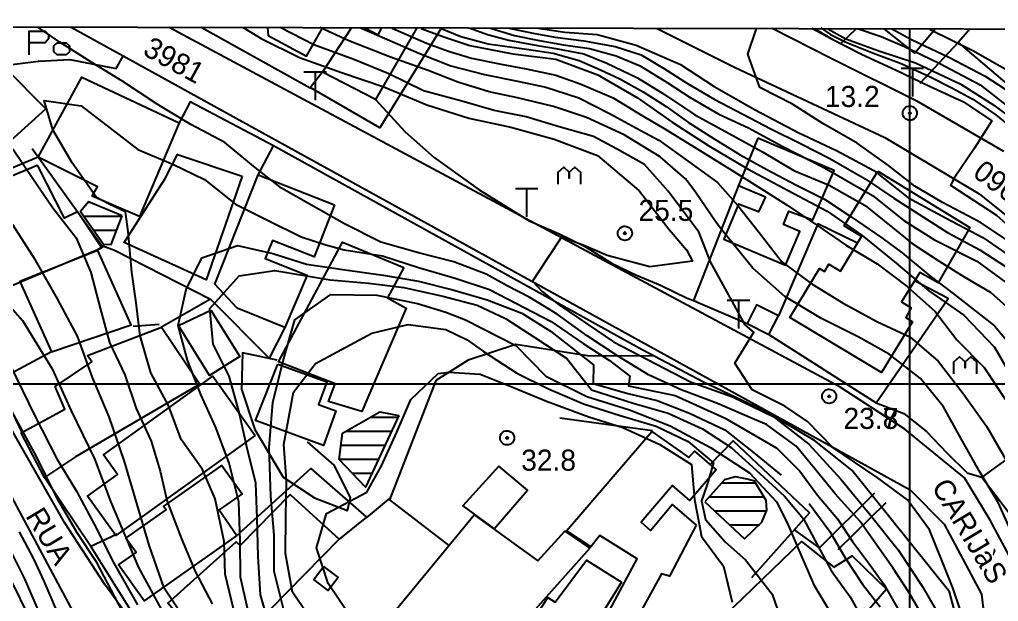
# Model space of a CAD drawing. Extents: x 555347 to 556479, y 8560498 to 8561653.
# Drawn here: x 555873.3 to 556012.7, y 8561569 to 8561651.9 of the extents above; entities that cross this region are included whole.
import ezdxf

# ---------------------------------------------------------------- set-up
doc = ezdxf.new("R2010")
doc.units = 0
doc.header["$MEASUREMENT"] = 0
for name, color, linetype in [('10', 24, 'CONTINUOUS'), ('12', 3, 'CONTINUOUS'), ('26', 132, 'CONTINUOUS'), ('30', 2, 'CONTINUOUS'), ('38', 255, 'CONTINUOUS'), ('4', 255, 'CONTINUOUS'), ('43', 212, 'CONTINUOUS'), ('44', 255, 'CONTINUOUS'), ('5', 1, 'CONTINUOUS'), ('50', 255, 'CONTINUOUS'), ('6', 2, 'CONTINUOUS'), ('7', 42, 'CONTINUOUS')]:
    doc.layers.add(name, color=color, linetype=linetype)

# ---------------------------------------------------------------- blocks, each defined once
blk = doc.blocks.new('COD007', base_point=(556370.32, 8561240.38))
at = {"layer": '4'}
for points in [[(556370.316, 8561241.3956), (556370.5168, 8561241.3792), (556370.7156, 8561241.318), (556370.9212, 8561241.2012), (556371.1236, 8561241.0072), (556371.2452, 8561240.7848), (556371.3152, 8561240.5864), (556371.3332, 8561240.3828), (556371.314, 8561240.188), (556371.2436, 8561239.9836), (556371.1232, 8561239.7764), (556370.9232, 8561239.5776), (556370.718, 8561239.4492), (556370.5176, 8561239.396), (556370.3128, 8561239.3792), (556370.108, 8561239.3984), (556369.9132, 8561239.4596), (556369.7048, 8561239.5812), (556369.5112, 8561239.7812), (556369.3808, 8561239.9844), (556369.3248, 8561240.184), (556369.3128, 8561240.386), (556369.3268, 8561240.5876), (556369.38, 8561240.79), (556369.5116, 8561240.9964), (556369.7064, 8561241.1968), (556369.9148, 8561241.3292), (556370.1204, 8561241.3896)], [(556370.32, 8561240.18), (556370.12, 8561240.38), (556370.32, 8561240.58), (556370.52, 8561240.38)]]:
    blk.add_lwpolyline(points, close=True, dxfattribs=at)
blk = doc.blocks.new('*X2')
at = {"layer": '26'}
for points in [[(555973.282126, 8561585.930099), (555978.063718, 8561585.930147)], [(555971.524119, 8561583.930049), (555979.301826, 8561583.930127)], [(555972.277763, 8561581.930023), (555979.681794, 8561581.930097)], [(555974.413882, 8561579.930012), (555978.643277, 8561579.930054)]]:
    blk.add_lwpolyline(points, dxfattribs=at)
blk = doc.blocks.new('*X7')
at = {"layer": '26'}
for points in [[(555883.073458, 8561625.880066), (555883.296521, 8561625.880068)], [(555882.452691, 8561623.880027), (555887.920649, 8561623.880082)], [(555883.854855, 8561621.880008), (555887.145324, 8561621.880041)]]:
    blk.add_lwpolyline(points, dxfattribs=at)
blk = doc.blocks.new('*X8')
at = {"layer": '26'}
for points in [[(555923.304921, 8561595.270172), (555927.202811, 8561595.270211)], [(555919.783207, 8561593.270104), (555926.276249, 8561593.270169)], [(555919.071016, 8561591.270064), (555925.349687, 8561591.270127)], [(555918.81637, 8561589.270028), (555924.423124, 8561589.270085)], [(555920.666189, 8561587.270014), (555923.496562, 8561587.270042)]]:
    blk.add_lwpolyline(points, dxfattribs=at)
blk = doc.blocks.new('COD140', base_point=(555924.61, 8561329.59))
at = {"layer": '30'}
blk.add_lwpolyline([(555923.01, 8561327.89), (555923.01, 8561329.59), (555923.81, 8561330.298333), (555924.607333, 8561329.587167), (555924.61, 8561328.74), (555924.607333, 8561329.587167), (555925.41, 8561330.298333), (555926.207333, 8561329.587167), (555926.21, 8561327.89)], dxfattribs=at)
blk = doc.blocks.new('COD145', base_point=(556073.85, 8561331.96))
at = {"layer": '30'}
blk.add_lwpolyline([(556070.85, 8561330.26), (556070.85, 8561333.66), (556073.1, 8561333.66), (556073.6, 8561333.093333), (556073.6, 8561332.526667), (556073.1, 8561331.96), (556070.85, 8561331.96)], dxfattribs=at)
blk.add_lwpolyline([(556076.094992, 8561330.257162), (556074.844992, 8561330.257162), (556074.344992, 8561330.682162), (556074.344992, 8561331.532162), (556074.844992, 8561331.957162), (556076.094992, 8561331.957162), (556076.594992, 8561331.532162), (556076.594992, 8561330.682162)], close=True, dxfattribs=at)
blk = doc.blocks.new('COD013', base_point=(555984.05, 8561208.14))
at = {"layer": '50'}
for p, q in [((555985.645993, 8561212.14), (555982.445993, 8561212.14)), ((555984.0524, 8561212.1364), (555984.0524, 8561208.1444))]:
    blk.add_line(p, q, dxfattribs=at)

msp = doc.modelspace()

# ---------------------------------------------------------------- linework, layer by layer
at = {"layer": '10'}
for points in [[(555914.71, 8561642.12), (555899.17, 8561650.78)], [(555914.71, 8561642.12), (555899.17, 8561650.78)], [(555933.37, 8561650.71), (555924.63, 8561636.47), (555914.69, 8561642.2), (555916.53, 8561644.6)], [(555933.37, 8561650.71), (555924.63, 8561636.47), (555914.69, 8561642.2), (555916.53, 8561644.6)], [(555992.45, 8561650.6), (555990.22, 8561648.43), (555986.12, 8561650.61)], [(555992.45, 8561650.6), (555990.22, 8561648.43), (555986.12, 8561650.61)], [(555992.45, 8561650.6), (555990.22, 8561648.43), (555986.12, 8561650.61)], [(556006.94, 8561648.62), (556001.49, 8561642.78)], [(555875.11, 8561633.52), (555885.2, 8561619.45)], [(555875.11, 8561633.52), (555885.2, 8561619.45)], [(555884.38, 8561619.02), (555885.16, 8561619.65), (555886.86, 8561619.06), (555900.49, 8561612.07)], [(555884.38, 8561619.02), (555885.16, 8561619.65), (555886.86, 8561619.06), (555900.49, 8561612.07)], [(555893.18, 8561608.47), (555889.51, 8561608.18)], [(555893.18, 8561608.47), (555889.51, 8561608.18)], [(555870.09, 8561600.43), (555873.72, 8561592.88)], [(555870.09, 8561600.43), (555873.72, 8561592.88)], [(555963.44, 8561593.33), (555950.26, 8561595.1)], [(555963.44, 8561593.33), (555950.26, 8561595.1)], [(555926.06, 8561583.79), (555922.65, 8561580.94)], [(555926.06, 8561583.79), (555922.65, 8561580.94)], [(555887.23, 8561578.58), (555883.35, 8561576.81)], [(555887.23, 8561578.58), (555883.35, 8561576.81)]]:
    msp.add_lwpolyline(points, dxfattribs=at)
for points in [[(555907.3, 8561629.79, 40.09), (555909.45, 8561633.91, 29.06), (555897.63, 8561640.2, 30.27), (555896.03, 8561637.19, 30.96)], [(556008.1, 8561544.36, 29.56), (556008.56, 8561552.91, 29.58), (556008.07, 8561561.46, 29.58), (556005.71, 8561570.37, 29.75), (555991.83, 8561587.72, 30.09), (555986.48, 8561591.95, 30.13), (555979.81, 8561595.95, 30.13), (555970.67, 8561600.23, 30.13), (555961.94, 8561604.84, 30.12), (555909.45, 8561633.91, 29.06)], [(555975.67, 8561628.27, 26.46), (555969.25, 8561611.88, 26.57), (555976.89, 8561608.62, 27.26)], [(555992.6, 8561620.03, 26.21), (555986.99, 8561622.78, 26.21), (555981.35, 8561609.71, 27.3)], [(555979.97, 8561607.02, 27.42), (555995.29, 8561597.3, 27.35), (556005.52, 8561612.15, 26.76), (556000.74, 8561614.69, 26.76)], [(555877.85, 8561604.57, 31.62), (555870.06, 8561600.4, 26.48), (555865.28, 8561610, 26.58), (555870.52, 8561613.31, 29.11)], [(555908.86, 8561603.69, 32.79), (555900.49, 8561612.07, 0), (555893.54, 8561608.1, 32.6)], [(555911.11, 8561608.02, 41.67), (555908.86, 8561603.69, 32.79)], [(555963.62, 8561603.95, 30.39), (555954.17, 8561604.02, 30.92), (555943.98, 8561605.62, 31.89), (555937.21, 8561603.39, 32.69)], [(555937.21, 8561603.39, 32.69), (555932.6, 8561600.48, 32.69), (555926, 8561583.47, 33.85), (555934.44, 8561576.98, 34)], [(555971.66, 8561588.5, 32.26), (555974.9, 8561591.88, 32.26), (555985.77, 8561581.62, 32.26), (555977.54, 8561572.39, 32.26)], [(556014.79, 8561589.96, 27.2), (556010.33, 8561586.72, 26.92), (556015.87, 8561579.44, 26.67), (556020.73, 8561582.56, 38.74)], [(555904.26, 8561578.41, 34.51), (555914.77, 8561587.95, 32.04), (555922.7, 8561581.03, 34.4), (555918.81, 8561577.87, 35.4)], [(555914.31, 8561540.2, 28.99), (555910.54, 8561543.59, 28.31), (555897.3, 8561555.35, 28.31), (555890.66, 8561565.29, 26.28), (555883.54, 8561576.69, 25.91), (555876.85, 8561586.66, 28.39)], [(555995.05, 8561584.45, 30.15), (555987.2, 8561576.65, 31.23), (555983.63, 8561579.22, 31.47)], [(555989.88, 8561576.41, 30.6), (555996.72, 8561583.12, 30.12)]]:
    msp.add_polyline3d(points, dxfattribs=at)
at = {"layer": '12'}
for points in [[(555880.65, 8561650.82), (556000.12, 8561584.92), (556004.94, 8561580.03), (556010.29, 8561570.07), (556011.04, 8561563.65), (556010.68, 8561556.74), (556009.47, 8561549.47), (556007.45, 8561543.01), (556004.79, 8561537.63), (556000.7, 8561531.97), (555994.99, 8561526.05), (555989.15, 8561521.29), (555982.57, 8561519.5), (555973.9, 8561518.58), (555967.06, 8561518.77), (555956.16, 8561519.18), (555929.83, 8561528.94), (555918.5, 8561536.28), (555908.13, 8561543.62), (555898.69, 8561553.15), (555893.01, 8561560.98), (555885.45, 8561571.41), (555879.74, 8561580.24), (555862.52, 8561610.37)], [(556016.74, 8561570.87), (556011.49, 8561580.57), (556007.85, 8561586.63), (555999.34, 8561593.54), (555990.14, 8561599.52), (555894.64, 8561650.79)], [(555964.11, 8561650.65), (555975.18, 8561645.05), (555996.53, 8561635.12), (556009.96, 8561627.07), (556019.52, 8561619.37)], [(556013.43, 8561633.11), (556001.25, 8561640.2), (555988.86, 8561646.36), (555980.46, 8561650.62)], [(555857.78, 8561610.73), (555882.8, 8561564.03), (555891.18, 8561552.02), (555899.28, 8561543.1), (555909.64, 8561534.57), (555919.71, 8561527.14), (555933.93, 8561519.9), (555947.1, 8561515.39), (555956.07, 8561513.51), (555966.52, 8561512.1), (555979.39, 8561511.4), (555994.09, 8561514.89), (556001.88, 8561519.7), (556008.93, 8561526.44), (556015.93, 8561541.79)]]:
    msp.add_lwpolyline(points, dxfattribs=at)
at = {"layer": '26'}
for points in [[(555887.94, 8561623.93, 29.06), (555883.13, 8561625.95, 29.03), (555881.99, 8561624.54, 29.03), (555885.25, 8561619.89, 29.03), (555886.37, 8561619.88, 29.03)], [(555927.3, 8561595.48, 32.07), (555922.57, 8561585.27, 32.07), (555918.81, 8561589.22, 32.07), (555919.29, 8561592.99, 32.07), (555924.59, 8561596, 32.07)], [(555970.9, 8561583.22, 32.13), (555976.55, 8561577.93, 32.13), (555979.02, 8561580.29, 32.13), (555979.71, 8561582, 32.13), (555979.63, 8561583.4, 32.13), (555977.94, 8561586.13, 32.13), (555976.9, 8561586.44, 32.13), (555975.23, 8561586.78, 32.13), (555973.66, 8561586.36, 32.13)]]:
    msp.add_polyline3d(points, close=True, dxfattribs=at)
at = {"layer": '30'}
msp.add_lwpolyline([(555909.99, 8561603.38), (555905.07, 8561604.44), (555904.94, 8561599.24), (555906.81, 8561593.53), (555910.83, 8561586.71), (555915.31, 8561583.75), (555920.02, 8561581.95), (555920.45, 8561583.81), (555918.09, 8561588.44), (555914.31, 8561591.77)], dxfattribs=at)
for points in [[(555871.07, 8561645.35, 28.51), (555876.02, 8561645.99, 28.51), (555880.47, 8561646.22, 28.51), (555887.07, 8561644.92, 28.66), (555888.09, 8561646.71, 28.66)], [(555924.01, 8561640.5, 25.68), (555928.24, 8561635.91, 25.75), (555932.35, 8561632.27, 25.83), (555938.77, 8561627.64, 25.83), (555945.87, 8561623.25, 25.8), (555950.06, 8561621.41, 25.76), (555953.73, 8561619.62, 25.76), (555957.67, 8561617.17, 25.75), (555961.14, 8561615.49, 25.75), (555964.56, 8561614.06, 25.75), (555968.37, 8561612.22, 25.75), (555969.69, 8561611.75, 25.75)], [(555875.95, 8561632.28, 32.97), (555871.55, 8561630.45, 29.66), (555866.62, 8561628.47, 29.66), (555862.65, 8561626.32, 29.66), (555859.87, 8561624.86, 29.66), (555856.51, 8561623.4, 29.66)], [(555995.29, 8561597.3, 27.35), (555999.2, 8561595.79, 27.35), (556002.45, 8561593.22, 27.35), (556005.33, 8561590.18, 27.35), (556008.22, 8561587.33, 27.37), (556010.33, 8561586.72, 26.92)]]:
    msp.add_polyline3d(points, dxfattribs=at)
at = {"layer": '43'}
for points in [[(555880.65, 8561650.82), (556000.12, 8561584.92), (556004.94, 8561580.03), (556010.29, 8561570.07), (556011.04, 8561563.65)], [(556016.74, 8561570.87), (556011.49, 8561580.57), (556007.85, 8561586.63), (555999.34, 8561593.54), (555990.14, 8561599.52), (555894.64, 8561650.79)], [(555964.11, 8561650.65), (555975.18, 8561645.05), (555996.53, 8561635.12), (556009.96, 8561627.07), (556019.52, 8561619.37)], [(556013.43, 8561633.11), (556001.25, 8561640.2), (555988.86, 8561646.36), (555980.46, 8561650.62)], [(555857.78, 8561610.73), (555882.8, 8561564.03), (555891.18, 8561552.02), (555899.28, 8561543.1), (555909.64, 8561534.57), (555919.71, 8561527.14), (555933.93, 8561519.9), (555947.1, 8561515.39), (555956.07, 8561513.51), (555966.52, 8561512.1), (555979.39, 8561511.4), (555994.09, 8561514.89), (556001.88, 8561519.7), (556008.93, 8561526.44), (556012.7, 8561532.91)], [(555893.01, 8561560.98), (555885.45, 8561571.41), (555879.74, 8561580.24), (555862.52, 8561610.37)]]:
    msp.add_lwpolyline(points, dxfattribs=at)
at = {"layer": '44'}
msp.add_lwpolyline([(555346.52, 8560499.92), (555348.83, 8561651.9), (556478.43, 8561649.61), (556476.07, 8560497.63)], close=True, dxfattribs=at)
for points in [[(556000, 8561650.58), (556000, 8560498.59)], [(555348.73, 8561600), (556478.32, 8561600)]]:
    msp.add_lwpolyline(points, dxfattribs=at)
at = {"layer": '5'}
for points in [[(555905.14, 8561650.77, 25), (555907.72, 8561649.18, 25), (555913.18, 8561646.52, 25), (555919.14, 8561644.38, 25), (555925.17, 8561642.3, 25), (555931.29, 8561639.77, 25), (555937.28, 8561637.84, 25), (555943.25, 8561636.59, 25), (555949.44, 8561634.88, 25), (555955.62, 8561632.53, 25), (555961.5, 8561627.54, 25), (555961.56, 8561627.44, 25), (555965.8, 8561622, 25), (555966.08, 8561621.67, 25), (555968.27, 8561619.11, 25), (555969.13, 8561617.49, 25), (555963.04, 8561616.68, 25), (555956.97, 8561618.3, 25), (555953.82, 8561619.66, 25), (555950.48, 8561620.89, 25), (555948.42, 8561617.82, 25), (555946.36, 8561614.65, 25), (555947.71, 8561613.17, 25), (555950.05, 8561611.3, 25), (555952.98, 8561609.34, 25), (555957.86, 8561605.99, 25), (555968.84, 8561600.28, 25), (555974.83, 8561598.17, 25), (555980.6, 8561595.37, 25), (555985.67, 8561591.41, 25), (555990.25, 8561586.43, 25), (555994.27, 8561581.53, 25), (555998.43, 8561576.36, 25), (556001.92, 8561571.06, 25), (556005.16, 8561565.44, 25)], [(555930.52, 8561650.65, 20), (555933.74, 8561649.42, 20), (555937.43, 8561648.22, 20), (555943.54, 8561647.02, 20), (555949.65, 8561646.26, 20), (555955.67, 8561644.03, 20), (555961.3, 8561640.73, 20), (555966.21, 8561637.27, 20), (555971.44, 8561633.9, 20), (555977.06, 8561630.61, 20), (555982.76, 8561627.57, 20), (555988.28, 8561624.59, 20), (555993.28, 8561621.14, 20), (555998.14, 8561617.2, 20), (556002.75, 8561613.26, 20), (556007.77, 8561609.77, 20), (556012.13, 8561605.25, 20), (556015.46, 8561599.51, 20)], [(555947.17, 8561650.69, 15), (555950.95, 8561650.12, 15), (555955.57, 8561649.75, 15), (555961.12, 8561648.27, 15), (555967.41, 8561645.5, 15), (555972.21, 8561642.35, 15), (555978.07, 8561639.05, 15), (555984.17, 8561635.81, 15), (555989.61, 8561633.27, 15), (555994.93, 8561630.39, 15), (555999.77, 8561626.56, 15), (556005.22, 8561623.59, 15), (556010.48, 8561620.85, 15), (556015.48, 8561617.39, 15)], [(555992.77, 8561650.59, 10), (555995.97, 8561649.49, 10), (555999.33, 8561648.05, 10), (556004.33, 8561645.65, 10), (556010.09, 8561642.6, 10), (556015.09, 8561638.64, 10)], [(555897.52, 8561565.5, 25), (555893.93, 8561570.92, 25), (555891.76, 8561577.05, 25), (555890.05, 8561582.83, 25), (555888.27, 8561588.94, 25), (555886.1, 8561595.32, 25), (555883.72, 8561600.91, 25), (555881.55, 8561606.78, 25), (555878.71, 8561612.14, 25), (555875.59, 8561617.61, 25), (555872.35, 8561622.66, 25)], [(555911.19, 8561566.83, 30), (555909.58, 8561573.26, 30), (555909.58, 8561578.44, 30), (555909.11, 8561584.02, 30), (555908.86, 8561590.94, 30), (555909.4, 8561597.37, 30), (555910.83, 8561603.27, 30), (555912.52, 8561609.14, 30), (555917.62, 8561612.74, 30), (555924.19, 8561612.66, 30), (555929.97, 8561611.44, 30), (555934.03, 8561610.2, 30), (555936.79, 8561609.13, 30), (555943.99, 8561605.48, 30), (555948.25, 8561601.08, 30), (555954.08, 8561598.2, 30), (555960.14, 8561596.33, 30), (555965.97, 8561594.03, 30), (555971.7, 8561590.94, 30), (555977.23, 8561587.34, 30), (555981.08, 8561583.19, 30), (555982.65, 8561580.1, 30), (555984.39, 8561575.97, 30), (555986.4, 8561571.37, 30), (555989.52, 8561566.16, 30)], [(555911.27, 8561521.93, 20), (555908.51, 8561523.94, 20), (555904.34, 8561528.44, 20), (555900.71, 8561530.37, 20), (555895.34, 8561533.41, 20), (555891.6, 8561538.2, 20), (555887.92, 8561542.99, 20), (555885.12, 8561549.13, 20), (555882.69, 8561554.01, 20), (555880.39, 8561558.03, 20), (555877.81, 8561563.33, 20), (555876.09, 8561567.49, 20), (555874.08, 8561572.23, 20), (555871.93, 8561576.53, 20)]]:
    msp.add_polyline3d(points, dxfattribs=at)
at = {"layer": '6'}
for points in [[(556001.74, 8561567.19, 26), (555999.95, 8561570.23, 26), (555997.63, 8561573.8, 26), (555995.13, 8561577.37, 26), (555992.99, 8561580.41, 26), (555989.42, 8561584.34, 26), (555986.56, 8561587.91, 26), (555983.88, 8561591.12, 26), (555979.66, 8561594.2, 26), (555977.96, 8561594.93, 26), (555972.68, 8561597.19, 26), (555967.52, 8561599.14, 26), (555962.84, 8561601.28, 26), (555958.45, 8561604.01, 26), (555954.14, 8561606.87, 26), (555949.88, 8561609.95, 26), (555945.98, 8561612.29, 26), (555942.76, 8561613.95, 26), (555939.74, 8561615.61, 26), (555935.16, 8561617.39, 26), (555930.13, 8561618.66, 26), (555924.77, 8561620.19, 26), (555919.59, 8561622.81, 26), (555914.79, 8561625.52, 26), (555910.6, 8561627.87, 26), (555906.62, 8561631, 26), (555902.55, 8561634.38, 26), (555897.71, 8561636.95, 26), (555892.92, 8561639.85, 26), (555887.89, 8561643.18, 26), (555883.63, 8561645.8, 26), (555879.06, 8561648.68, 26), (555875.9, 8561650.83, 26)], [(556007.28, 8561567.73, 24), (556006.2, 8561570.94, 24), (556004.78, 8561574.51, 24), (556002.89, 8561579.22, 24), (555999.73, 8561583.5, 24), (555995.41, 8561586.65, 24), (555989.1, 8561590.96, 24), (555985.48, 8561594.65, 24), (555982.27, 8561596.84, 24), (555977.63, 8561599.16, 24), (555975.14, 8561602.97, 24), (555977.84, 8561607.38, 24), (555976.61, 8561608.41, 24), (555971.67, 8561617.41, 24), (555970.01, 8561621.64, 24), (555969.72, 8561622, 24), (555965.68, 8561627.44, 24), (555962.31, 8561631.24, 24), (555958.29, 8561633.47, 24), (555955.05, 8561635.26, 24), (555950.14, 8561636.6, 24), (555945.45, 8561638.05, 24), (555940.87, 8561638.94, 24), (555936.3, 8561640.28, 24), (555930.83, 8561641.73, 24), (555925.91, 8561644.19, 24), (555920.89, 8561646.2, 24), (555915.2, 8561648.32, 24), (555910.4, 8561650.77, 24)], [(556015.04, 8561577.84, 23), (556012.65, 8561583.1, 23), (556009.95, 8561587.61, 23), (556007.33, 8561592.26, 23), (556004.84, 8561596.74, 23), (556001.57, 8561600.76, 23), (555997.11, 8561604.25, 23), (555992.7, 8561606.69, 23), (555987.42, 8561609.35, 23), (555982.27, 8561612.43, 23), (555977.71, 8561616.47, 23), (555973.24, 8561622, 23), (555972.48, 8561623.01, 23), (555969.48, 8561627.44, 23), (555968.11, 8561629.23, 23), (555964.54, 8561632.35, 23), (555959.4, 8561635.48, 23), (555954.05, 8561637.94, 23), (555949.36, 8561639.5, 23), (555944.22, 8561640.73, 23), (555940.2, 8561641.62, 23), (555935.74, 8561642.96, 23), (555931.5, 8561644.63, 23), (555926.14, 8561646.53, 23), (555920.22, 8561648.88, 23), (555916.09, 8561650.77, 23)], [(555921.78, 8561650.77, 22), (555926.36, 8561648.76, 22), (555930.16, 8561647.09, 22), (555934.73, 8561645.3, 22), (555939.53, 8561644.08, 22), (555944.45, 8561643.07, 22), (555948.24, 8561642.29, 22), (555952.93, 8561640.73, 22), (555957.39, 8561638.49, 22), (555961.08, 8561636.48, 22), (555964.32, 8561634.7, 22), (555968.56, 8561631.68, 22), (555972.69, 8561628.67, 22), (555975.59, 8561625.43, 22), (555978.6, 8561621.59, 22), (555981.85, 8561617.37, 22), (555986.16, 8561614.22, 22), (555990.58, 8561611.52, 22), (555995.39, 8561608.88, 22), (556000.05, 8561606.69, 22), (556004.12, 8561603.22, 22), (556007.64, 8561598.64, 22), (556010.97, 8561593.97, 22), (556013.77, 8561589.15, 22)], [(555926.36, 8561650.66, 21), (555931.27, 8561648.54, 21), (555934.4, 8561647.42, 21), (555937.64, 8561646.42, 21), (555941.88, 8561645.53, 21), (555945.45, 8561644.86, 21), (555949.69, 8561643.96, 21), (555953.15, 8561642.74, 21), (555957.84, 8561640.73, 21), (555961.86, 8561638.27, 21), (555965.1, 8561636.37, 21), (555969.67, 8561633.56, 21), (555974.01, 8561630.87, 21), (555978.32, 8561628.15, 21), (555982.62, 8561625.44, 21), (555986.81, 8561622.63, 21), (555991.05, 8561619.74, 21), (555995.44, 8561617.09, 21), (555999.67, 8561613.88, 21), (556003.69, 8561610.31, 21), (556006.78, 8561606.28, 21), (556010.67, 8561602.36, 21), (556013.66, 8561597.81, 21)], [(555933.25, 8561650.69, 19), (555936.13, 8561649.49, 19), (555940.03, 8561648.46, 19), (555945.5, 8561647.66, 19), (555949.31, 8561647.13, 19), (555953, 8561646.08, 19), (555956.03, 8561644.76, 19), (555958.8, 8561643.45, 19), (555962.09, 8561641.6, 19), (555965.38, 8561639.5, 19), (555968.54, 8561637.26, 19), (555972.23, 8561634.89, 19), (555975.92, 8561632.65, 19), (555979.73, 8561630.54, 19), (555983.95, 8561628.3, 19), (555987.9, 8561626.33, 19), (555991.72, 8561623.82, 19), (555996.06, 8561620.8, 19), (555998.96, 8561618.69, 19), (556002.91, 8561615.4, 19), (556006.07, 8561613.03, 19), (556012.13, 8561608.29, 19), (556015.29, 8561604.47, 19)], [(555937.46, 8561650.69, 18), (555939.96, 8561649.77, 18), (555942.99, 8561648.98, 18), (555947.08, 8561648.19, 18), (555949.67, 8561647.8, 18), (555953.66, 8561647, 18), (555956.95, 8561645.68, 18), (555961.3, 8561643.58, 18), (555965.12, 8561641.21, 18), (555969.46, 8561638.31, 18), (555974.34, 8561635.68, 18), (555979.08, 8561633.04, 18), (555983.55, 8561630.41, 18), (555988.56, 8561628.3, 18), (555993.69, 8561625.4, 18), (555997.64, 8561622.24, 18), (556000.41, 8561620.01, 18), (556004.23, 8561617.5, 18), (556007.78, 8561615.26, 18), (556011.6, 8561613.03, 18), (556014.24, 8561610.66, 18)], [(555940.36, 8561650.69, 17), (555943.78, 8561649.64, 17), (555947.08, 8561648.98, 17), (555950.76, 8561648.32, 17), (555954.45, 8561647.79, 17), (555958.27, 8561646.74, 17), (555961.69, 8561645.29, 17), (555965.51, 8561642.92, 17), (555968.8, 8561640.81, 17), (555972.89, 8561638.44, 17), (555977.1, 8561636.47, 17), (555981.97, 8561633.83, 17), (555987.9, 8561630.8, 17), (555994.75, 8561626.85, 17), (555999.22, 8561623.3, 17), (556003.57, 8561620.53, 17), (556009.63, 8561617.5, 17), (556013.71, 8561614.47, 17)], [(555942.99, 8561650.69, 16), (555946.68, 8561649.9, 16), (555949.58, 8561649.37, 16), (555953.66, 8561648.85, 16), (555958.14, 8561648.06, 16), (555961.82, 8561646.87, 16), (555965.12, 8561644.89, 16), (555968.41, 8561642.79, 16), (555972.23, 8561640.55, 16), (555976.31, 8561638.44, 16), (555980.26, 8561636.34, 16), (555984.48, 8561634.23, 16), (555988.69, 8561632.12, 16), (555993.69, 8561629.22, 16), (555997.78, 8561626.46, 16), (556005.41, 8561621.59, 16), (556010.02, 8561619.08, 16), (556013.71, 8561616.71, 16)], [(556015.19, 8561619.6, 14), (556010.12, 8561622.98, 14), (556004.72, 8561625.85, 14), (556000.77, 8561628.15, 14), (555997.03, 8561631.11, 14), (555992.57, 8561634.28, 14), (555987.67, 8561637.11, 14), (555983.37, 8561639.83, 14), (555978.7, 8561642.2, 14), (555977, 8561646.97, 14), (555978.26, 8561650.62, 14)], [(555986.5, 8561650.61, 13), (555988.82, 8561649.22, 13), (555993.2, 8561646.96, 13), (555998.13, 8561644.7, 13), (556002.79, 8561642.47, 13), (556007.69, 8561640.17, 13), (556011.73, 8561637.48, 13), (556009.29, 8561633.56, 13), (556006.4, 8561629.31, 13), (556005.84, 8561628.31, 13), (556012.4, 8561624.02, 13), (556017.45, 8561619.54, 13)], [(555987.41, 8561650.74, 12), (555988.76, 8561649.78, 12), (555990.87, 8561648.72, 12), (555994.91, 8561647.09, 12), (555998.85, 8561645.65, 12), (556002.98, 8561643.72, 12), (556006.06, 8561642.19, 12), (556009.04, 8561640.55, 12), (556012.31, 8561638.34, 12), (556015.2, 8561635.94, 12)], [(555988.37, 8561650.6, 11), (555990.94, 8561649.15, 11), (555995.66, 8561647.44, 11), (556000.86, 8561645.73, 11), (556007.34, 8561642.7, 11), (556012.02, 8561639.69, 11), (556020.85, 8561633.05, 11), (556025.41, 8561629.58, 11), (556028.84, 8561624.91, 11), (556030.34, 8561621.67, 11), (556028.21, 8561618.04, 11), (556026.01, 8561614.38, 11), (556028.07, 8561611.33, 11), (556030.96, 8561606.24, 11), (556033.73, 8561601.81, 11), (556035.57, 8561597.02, 11), (556037.26, 8561591.85, 11), (556039.27, 8561586.99, 11), (556041.53, 8561581.05, 11), (556043.35, 8561575.29, 11), (556044.32, 8561572.21, 11)], [(555997.52, 8561650.58, 9), (556000.32, 8561649.08, 9), (556005.72, 8561646.48, 9), (556010.77, 8561643.82, 9), (556015.67, 8561640.65, 9)], [(556002.83, 8561650.57, 8), (556002.95, 8561650.49, 8), (556009.04, 8561647.47, 8), (556014.62, 8561644.3, 8)], [(555903.84, 8561567.75, 27), (555902.61, 8561572.91, 27), (555902.43, 8561577.55, 27), (555901.18, 8561583.62, 27), (555899.38, 8561587.83, 27), (555896.35, 8561592.06, 27), (555894.53, 8561596.92, 27), (555892.03, 8561601.6, 27), (555890.48, 8561606.85, 27), (555889.92, 8561611.56, 27), (555889.3, 8561615.92, 27), (555888.76, 8561621.69, 27), (555888.41, 8561624.51, 27), (555886.1, 8561625.6, 27), (555884.26, 8561626.56, 27), (555880.81, 8561631.5, 27), (555878.05, 8561636.17, 27), (555876.83, 8561640.38, 27), (555882.11, 8561639.63, 27), (555886.22, 8561636.45, 27), (555890.18, 8561633.37, 27), (555895.14, 8561631.29, 27), (555899.67, 8561629.11, 27), (555904.06, 8561625.61, 27), (555908.64, 8561623.33, 27), (555913.39, 8561620.93, 27), (555916.92, 8561619.81, 27), (555919.53, 8561619.08, 27), (555924.98, 8561618.26, 27), (555930.14, 8561616.58, 27), (555935.32, 8561615.04, 27), (555940.23, 8561613.46, 27), (555949, 8561608.88, 27), (555953.58, 8561605.76, 27), (555957.29, 8561603.33, 27), (555960.21, 8561601.09, 27), (555960.01, 8561599.72, 27), (555966.64, 8561598.36, 27), (555973.76, 8561595.14, 27), (555981.15, 8561590.85, 27), (555984.41, 8561587.55, 27), (555986.92, 8561584.16, 27), (555989.77, 8561580.76, 27), (555991.92, 8561577.55, 27), (555994.06, 8561574.69, 27), (555996.38, 8561571.48, 27), (555998.52, 8561567.73, 27)], [(555872.37, 8561633.51, 26), (555875.22, 8561629.24, 26), (555878.07, 8561625.08, 26), (555881.39, 8561620.81, 26), (555883.46, 8561615.88, 26), (555884.82, 8561610.79, 26), (555886.13, 8561605.88, 26), (555888.29, 8561601.27, 26), (555889.93, 8561596.48, 26), (555892.08, 8561591.84, 26), (555893.33, 8561587.55, 26), (555894.34, 8561583.27, 26), (555896.36, 8561577.91, 26), (555898.33, 8561573.26, 26), (555900.74, 8561568.66, 26)], [(555906.01, 8561567.01, 28), (555904.79, 8561572.47, 28), (555904.75, 8561577.64, 28), (555904.55, 8561583.19, 28), (555903.16, 8561588.71, 28), (555901.28, 8561593.8, 28), (555899.14, 8561598.49, 28), (555897.24, 8561603.36, 28), (555895.92, 8561608.31, 28), (555897.03, 8561613.47, 28), (555899.27, 8561617.98, 28), (555904.34, 8561619.72, 28), (555909.39, 8561618.59, 28), (555914.17, 8561617.06, 28), (555919.7, 8561616.23, 28), (555925.08, 8561615.49, 28), (555930.1, 8561614.65, 28), (555934.99, 8561613.4, 28), (555939.9, 8561611.97, 28), (555944.81, 8561610.1, 28), (555948.9, 8561607.52, 28), (555955.04, 8561602.74, 28), (555955, 8561600.05, 28), (555959.92, 8561598.65, 28), (555964.08, 8561597.64, 28), (555968.69, 8561595.82, 28), (555973.75, 8561593.47, 28), (555977.81, 8561590.25, 28), (555981.76, 8561587.01, 28)], [(555909.04, 8561565.05, 29), (555907.61, 8561569.95, 29), (555907.29, 8561575.41, 29), (555907.15, 8561580.87, 29), (555906.98, 8561585.88, 29), (555905.69, 8561591.03, 29), (555904.54, 8561596.17, 29), (555903.18, 8561601.08, 29), (555900.87, 8561605.65, 29), (555900.4, 8561610.73, 29), (555904.6, 8561615.41, 29), (555909.68, 8561616.15, 29), (555917.52, 8561614.83, 29), (555922.98, 8561614.34, 29), (555928.01, 8561613.74, 29), (555933.6, 8561612.49, 29), (555938.48, 8561611.22, 29), (555942.49, 8561609.33, 29), (555946.68, 8561606.6, 29), (555951.24, 8561603.62, 29), (555954.75, 8561599.14, 29), (555960.7, 8561597.28, 29), (555965.67, 8561595.82, 29), (555970.54, 8561593.58, 29), (555974.63, 8561590.92, 29), (555978.73, 8561587.25, 29), (555982.24, 8561584.03, 29), (555984.95, 8561580.76, 29), (555986.92, 8561577.01, 29), (555988.88, 8561573.44, 29), (555991.56, 8561569.69, 29), (555993.7, 8561565.76, 29)], [(555869.35, 8561613.96, 24), (555873.72, 8561609.01, 24), (555877.96, 8561602.17, 24), (555880.69, 8561596.16, 24), (555883.97, 8561589.32, 24), (555886.3, 8561583.17, 24), (555890.26, 8561573.87, 24), (555893.82, 8561567.31, 24)], [(555915.13, 8561566.02, 31), (555912.18, 8561570.35, 31), (555911.19, 8561575.86, 31), (555911.23, 8561581.09, 31), (555911.33, 8561586.24, 31), (555910.94, 8561591.38, 31), (555912.31, 8561598.84, 31), (555915.47, 8561602.91, 31), (555923.49, 8561607.24, 31), (555928.64, 8561608.46, 31), (555934, 8561607.75, 31), (555937.03, 8561606.29, 31), (555939.39, 8561604.61, 31), (555944.11, 8561601.52, 31), (555948.62, 8561599.28, 31), (555953.62, 8561597.15, 31), (555958.81, 8561595.5, 31), (555963.96, 8561594, 31), (555968.51, 8561591.79, 31), (555972.1, 8561588.75, 31), (555971.2, 8561585.68, 31), (555970.43, 8561583.33, 31), (555970.98, 8561580.68, 31), (555973.79, 8561577.5, 31), (555976.66, 8561574.96, 31), (555980.49, 8561570.07, 31), (555982.4, 8561564.44, 31)], [(555871.93, 8561602.78, 23), (555875.51, 8561595.46, 23), (555878.64, 8561589.32, 23), (555881.41, 8561584.72, 23), (555883.94, 8561580.01, 23), (555886.72, 8561574.46, 23), (555890.1, 8561568.54, 23)], [(555920.41, 8561566.91, 32), (555917.26, 8561571.59, 32), (555915.59, 8561576.65, 32), (555917.03, 8561581.55, 32), (555922.75, 8561584.56, 32), (555924.85, 8561588.31, 32), (555927.05, 8561593.11, 32), (555929.03, 8561597.8, 32), (555932.92, 8561601.48, 32), (555934.42, 8561601.68, 32), (555938.9, 8561601.38, 32), (555943.63, 8561599.5, 32), (555948.32, 8561597.52, 32), (555954.38, 8561595.33, 32), (555959.19, 8561593.77, 32), (555964.47, 8561591.35, 32), (555968.98, 8561588.54, 32), (555969.39, 8561583.54, 32), (555970.39, 8561578.28, 32), (555973.52, 8561574.03, 32), (555974.78, 8561568.92, 32)], [(555887.93, 8561567.69, 22), (555884.31, 8561574.58, 22), (555881.53, 8561578.8, 22), (555878.63, 8561583.76, 22), (555875.73, 8561589.67, 22), (555871.63, 8561597.16, 22)], [(555985.74, 8561582.96, 28), (555988.7, 8561578.98, 28), (555990.84, 8561575.23, 28), (555993.34, 8561571.48, 28), (555995.85, 8561568.26, 28)], [(555879.35, 8561566, 21), (555876.82, 8561571.92, 21), (555875.37, 8561575.06, 21), (555873.32, 8561578.93, 21)], [(555874.58, 8561567.02, 19), (555872.27, 8561571.77, 19)]]:
    msp.add_polyline3d(points, dxfattribs=at)
at = {"layer": '7'}
for points in [[(555848.21, 8561650.89), (555857.76, 8561639.93), (555856.15, 8561638.18), (555859.99, 8561633.96), (555862.41, 8561636.27), (555868.05, 8561631.06), (555877.04, 8561639.17), (555865.42, 8561650.85)], [(555908.61, 8561650.77), (555908.73, 8561649.64), (555914.19, 8561646.7), (555916.51, 8561650.75)], [(555929.88, 8561650.72), (555924.01, 8561640.5), (555916.45, 8561644.41), (555920.57, 8561650.74)], [(555922.46, 8561650.74), (555924.38, 8561649.73), (555924.9, 8561650.73)], [(556003.73, 8561650.57), (556000.77, 8561647.11), (555996.41, 8561650.59)], [(556008.66, 8561650.56), (556006.94, 8561648.62), (556015.76, 8561641.11), (556021.2, 8561647.74), (556018.28, 8561650.54)]]:
    msp.add_lwpolyline(points, dxfattribs=at)
msp.add_lwpolyline([(555875.81, 8561631.13), (555863.07, 8561625.79), (555864.52, 8561621.5), (555864.18, 8561621.15), (555867.08, 8561614.96), (555869.29, 8561615.5), (555870.39, 8561613.26), (555885, 8561619.38), (555881.59, 8561624.52), (555879.71, 8561623.62), (555875.9, 8561631.08)], close=True, dxfattribs=at)
for points in [[(555896.03, 8561637.19, 30.96), (555890.42, 8561623.83, 31.97), (555883.68, 8561626.76, 31.26), (555884.43, 8561628.09, 32.24), (555875.95, 8561632.28, 32.97), (555882.19, 8561643.7, 32.97)], [(555978.43, 8561635.01, 25.18), (555975.67, 8561628.27, 26.46), (555979.5, 8561626.65, 26.46), (555978.51, 8561624.53, 26.46), (555975.69, 8561625.61, 26.46), (555973.58, 8561620.62, 26.46), (555982.35, 8561616.91, 26.46), (555984.42, 8561621.7, 27.3), (555982.06, 8561622.7, 27.26), (555982.86, 8561624.59, 27.06), (555986.27, 8561623.38, 27.06), (555989.29, 8561630.41, 25.27)], [(555905.02, 8561629.6, 30.94), (555899.9, 8561614.83, 32.44), (555888.23, 8561620.16, 32.44), (555894.07, 8561629.25, 31.19), (555895.82, 8561632.66, 29.76)], [(555995.5, 8561630.32, 42.18), (556008.63, 8561622.3, 42.42), (556004.09, 8561614.42, 42.24), (556001.47, 8561615.88, 42.22), (555998.89, 8561611.68, 42.36), (556000.26, 8561610.84, 42.34), (555999.49, 8561609.44, 42.34), (556000.46, 8561608.85, 42.38), (555996.03, 8561601.63, 42.38), (555983, 8561609.46, 41.97), (555987.2, 8561616.44, 41.91), (555987.92, 8561616.03, 41.94), (555988.55, 8561617.06, 41.93), (555990.22, 8561616.07, 41.98), (555993.18, 8561621, 41.97), (555990.71, 8561622.51, 41.96)], [(555911.11, 8561608.02, 41.67), (555904.28, 8561610.8, 41.67), (555901.13, 8561614.21, 41.67), (555907.3, 8561629.79, 40.09), (555918.17, 8561625.49, 40.09), (555915.24, 8561618.11, 40.09), (555909.33, 8561620.45, 40.09), (555908.27, 8561617.88, 40.09), (555914.11, 8561615.54, 41.67), (555914.25, 8561615.48, 41.12)], [(555928.01, 8561616.6, 34.76), (555925.68, 8561612.24, 36.83), (555928.36, 8561610.81, 37.81), (555922.04, 8561596.08, 39.03), (555917.31, 8561597.49, 38.43), (555918.27, 8561599.99, 38.41), (555910.18, 8561603.16, 38.24), (555919.28, 8561620.18, 34.26)], [(555884.47, 8561619.01, 31.62), (555873.34, 8561614.58, 31.62), (555877.85, 8561604.57, 31.62), (555889.22, 8561608.43, 31.34)], [(555981.35, 8561609.71, 27.3), (555978.26, 8561611.28, 27.26), (555976.89, 8561608.62, 27.26), (555979.97, 8561607.02, 27.42)], [(555900.55, 8561610.51, 33.64), (555904.69, 8561603.91, 34), (555900.38, 8561601.21, 33.9), (555895.94, 8561608.31, 33.17)], [(555893.54, 8561608.1, 32.6), (555898.99, 8561599.98, 32.5), (555881.28, 8561589.63, 32.95), (555876.85, 8561586.66, 28.39), (555873.53, 8561593.04, 28.91), (555879.75, 8561596.39, 33.35), (555878.38, 8561599.65, 33.85), (555883.59, 8561603.15, 33.82), (555883, 8561604.04, 32.35)], [(555910.11, 8561602.82, 37.64), (555917.06, 8561600.3, 38.12), (555915.89, 8561597.07, 34.79), (555918.36, 8561596.18, 34.54), (555916.57, 8561591.25, 35.25), (555906.91, 8561594.78, 35.25)], [(555906.87, 8561592.67, 36.34), (555887.05, 8561578.4, 32.86), (555883.01, 8561584.01, 32.37), (555887.27, 8561587.08, 32.88), (555885.25, 8561589.88, 32.77), (555900.85, 8561601.11, 36.27)], [(555969.63, 8561579.87, 36.49), (555965.84, 8561572.63, 36.49), (555964.71, 8561572.94, 36.02), (555960.62, 8561565.53, 35.91), (555961.22, 8561565.16, 35.86), (555959.67, 8561560.95, 35.51), (555954.85, 8561563.1, 36.46), (555961.23, 8561575.07, 35.77), (555955.92, 8561578.43, 36.26), (555954.64, 8561576.77, 36.29), (555951.21, 8561579.07, 36.29), (555963.36, 8561593.2, 36.29), (555968.59, 8561589.53, 36.15), (555969.43, 8561590.43, 35.89), (555972.51, 8561587.76, 35.39), (555968.75, 8561583.4, 35.39), (555966.3, 8561585.52, 35.8), (555961.8, 8561580.32, 35.8), (555963.15, 8561579.11, 35.8), (555966.24, 8561582.81, 35.8)], [(555904.26, 8561578.41, 34.51), (555891.04, 8561569.11, 32.28), (555887.43, 8561574.24, 31.97), (555889.91, 8561575.98, 32.72), (555888.47, 8561578.02, 32.7), (555894.18, 8561582.04, 34.22), (555893.82, 8561582.56, 33.9), (555902.12, 8561588.4, 35.34), (555904.99, 8561584.33, 34.19), (555901.74, 8561582.05, 34.4)], [(555941.55, 8561588.3, 39.62), (555936.41, 8561582.61, 39.62), (555940.87, 8561579.38, 39.62), (555945.63, 8561584.85, 39.62)], [(555918.81, 8561577.87, 35.4), (555901.64, 8561560.36, 33.96), (555894.41, 8561568.78, 33.79), (555904.16, 8561577.52, 34.09), (555904.71, 8561576.98, 34.12), (555911.86, 8561584.24, 34.12)], [(555927.84, 8561561.58, 36.16), (555924.75, 8561565.19, 36), (555938.04, 8561581.36, 38.73), (555947.11, 8561574.79, 36.8), (555950.94, 8561579.01, 36.8), (555954.53, 8561576.61, 36.8), (555935.83, 8561555.61, 36.74), (555933.25, 8561557.94, 36.56), (555930.48, 8561558.21, 36.32)], [(555996.75, 8561570.75, 35.36), (555994.02, 8561567.64, 35.35), (555993.56, 8561568.03, 35.35), (555981.32, 8561556.33, 34.07), (555972.26, 8561565.57, 34.07), (555984.65, 8561577.54, 34.35), (555989.24, 8561573.9, 35.46), (555991.87, 8561575.5, 34.86)], [(555959.04, 8561571.77, 36.46), (555946.8, 8561552.06, 36.29), (555941.65, 8561555.26, 36.07), (555948.31, 8561565.99, 36.06), (555946.83, 8561566.9, 35.92), (555948.52, 8561569.58, 35.92), (555949.58, 8561568.92, 35.92), (555954.02, 8561574.9, 35.92)], [(555916.59, 8561574, 34.31), (555918.66, 8561572.41, 34.31), (555917.25, 8561570.56, 34.31), (555915.2, 8561572.13, 34.31)]]:
    msp.add_polyline3d(points, close=True, dxfattribs=at)

# ---------------------------------------------------------------- block references
at = {"layer": '26'}
for name in ['*X7', '*X8', '*X2']:
    msp.add_blockref(name, (0, 0), dxfattribs=at)
at = {"layer": '30'}
for name, p in [('COD145', (555877.7, 8561648.57, 29.66)), ('COD140', (555951.59, 8561630.17, 24.95)), ('COD140', (556007.94, 8561603.14))]:
    msp.add_blockref(name, p, dxfattribs=at)
at = {"layer": '4'}
for p in [(556000.06, 8561638.57, 13.2), (555959.5, 8561621.44, 25.5), (555988.58, 8561598.22, 23.8), (555942.73, 8561592.3, 32.8)]:
    msp.add_blockref('COD007', p, dxfattribs=at)
at = {"layer": '50'}
for p in [(555915.41, 8561640.43, 24.76), (556000.44, 8561640.94, 13.91), (555945.51, 8561623.81, 24.41), (555975.67, 8561607.89, 25.08)]:
    msp.add_blockref('COD013', p, dxfattribs=at)

# ---------------------------------------------------------------- texts
at = {"layer": '38'}
for s, rotation, p in [('3981', 331, (555890.71, 8561646.98)), ('0966', 323, (556008.85, 8561629.7)), ('CARIJàS', 301, (556003.07, 8561585.36)), ('RUA', 301, (555874.09, 8561581.2))]:
    msp.add_text(s, height=3, rotation=rotation, dxfattribs=at).set_placement(p)
at = {"layer": '4'}
for s, p in [('13.2', (555987.97, 8561639.45, 13.2)), ('25.5', (555961.44, 8561623.22, 25.5)), ('23.8', (555990.62, 8561593.59, 23.8)), ('23.7', (555990.62, 8561593.59, 23.7)), ('32.8', (555944.74, 8561587.64, 32.8))]:
    msp.add_text(s, height=3, dxfattribs=at).set_placement(p)

doc.saveas('drawing.dxf')
